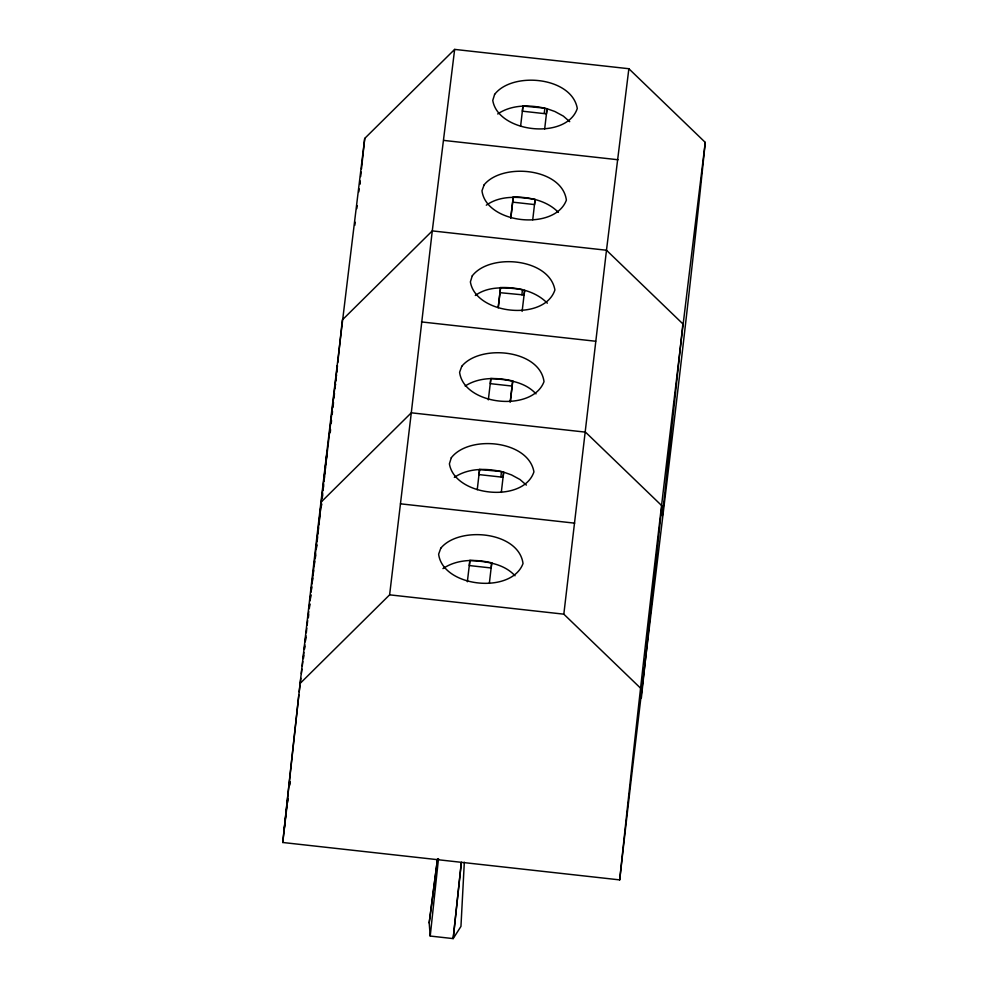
<?xml version="1.0" encoding="UTF-8"?>
<svg xmlns="http://www.w3.org/2000/svg" width="988" height="988" viewBox="0 0 988 988"><rect width="100%" height="100%" fill="white"/><g stroke="black" fill="none" stroke-linecap="round" stroke-linejoin="round"><path stroke-width="1.48" d="M464.323 862.252L460.951 926.423L453.171 938.6L430.225 936.056L429.187 922.903L437.425 859.276M282.741 842.492C307.7 607.534 336.056 372.945 364.733 138.406L454.653 49.4L628.862 68.728L705.259 142.395C680.213 388.617 647.226 633.925 619.698 879.888L282.741 842.492L287.002 806.01M283.964 831.525L298.833 694.885M287.483 802.355L287.903 798.514L287.36 803.009M289.521 785.435L289.929 781.594M303.452 658.502L303.785 655.464M304.428 649.388L304.86 646.362M305.835 637.248L305.243 641.792L305.872 635.716M306.329 632.691L306.811 628.146M308.355 617.735L308.676 614.697M309.33 608.62L309.812 604.063M310.294 599.506L310.788 594.949M311.109 591.911L311.763 585.835M312.084 582.809L327.028 452.294L323.953 481.144M315.271 558.381L315.666 555.207M316.246 549.266L316.728 544.709L316.172 549.254M317.123 541.473L317.617 536.904M317.938 533.853L318.593 527.753M318.926 524.702L321.372 501.818L411.292 412.811L432.275 230.896L454.653 49.4M322.162 497.853L322.656 493.296M322.977 490.258L323.619 484.182M322.273 497.866L322.594 494.827M323.088 490.27L323.57 485.713M324.064 481.156L324.546 476.599M324.867 473.561L325.521 467.497M325.842 464.459L337.328 365.832L336.735 371.908M330.239 432.658L330.572 429.619M331.215 423.543L331.536 420.505M332.19 414.429L332.511 411.391M333.005 406.834L333.487 402.289M333.969 397.732L334.463 393.175M335.438 384.06L334.944 388.617L335.5 383.974M336.414 374.946L335.759 381.022L336.476 374.823M333.055 406.858L333.376 403.808M334.03 397.707L334.364 394.657M336.809 371.772L337.451 365.671M337.785 362.621L342.342 319.902L432.275 230.896L606.484 250.236L682.881 323.891L662.355 515.946M360.163 181.125L359.768 184.336L360.064 181.298M360.657 176.543L361.139 171.974M361.472 168.911L364.733 138.406M515.02 575.782C503.571 563.321 485.787 561.419 469.893 560.431L469.337 565.556L491.184 567.976L491.728 562.851C475.586 559.06 457.16 559.01 442.945 568.606M500.916 476.685L501.472 471.56L479.588 469.473L479.044 474.598L503.114 477.266L503.658 472.141C487.455 468.114 468.658 467.657 454.332 477.389M430.225 936.056L438.499 858.609M536.002 393.866C524.554 381.405 506.77 379.503 490.863 378.515L490.32 383.653L512.167 386.073L512.71 380.948C497.026 377.317 479.131 376.984 465.15 386.012M498.224 307.811L500.57 287.557C517.23 287.076 535.274 290.892 547.327 303.18M510.882 217.385L513.241 197.02C529.284 196.933 546.809 200.465 558.381 212.371M544.277 113.274L544.833 108.149L522.948 106.062L522.405 111.187L546.475 113.855L547.019 108.729C530.815 104.716 512.019 104.246 497.693 113.978M461.285 862.672L453.171 938.6L461.421 862.24M522.121 311.393L524.64 290.225L524.097 295.363L521.899 294.77L522.442 289.645C506.745 287.397 488.961 285.544 475.314 295.474M486.306 205.195C500.533 195.056 518.824 196.661 535.088 199.44L534.545 204.578L512.698 202.145M619.698 879.888C645.584 633.753 675.224 388.037 705.259 142.395M641.373 697.861L661.898 505.807L585.501 432.139L411.292 412.811L389.618 594.838L299.697 683.844M628.862 68.728L606.484 250.236L563.827 614.166L640.224 687.833M299.191 691.847L299.907 685.783M300.278 682.745L300.821 678.2M301.352 673.643L301.896 669.098M302.266 666.06L302.797 661.503M303.168 658.477L303.884 652.413M304.242 649.375L304.786 644.818M307.132 625.108L307.676 620.55M308.046 617.525L308.762 611.449M309.121 608.423L309.664 603.866M310.022 600.828L310.751 594.764M311.109 591.738L311.652 587.181M312.01 584.143L312.739 578.079M313.097 575.041L313.641 570.496M314.184 565.939L314.727 561.394M315.086 558.356L315.629 553.811M354.828 225.289L355.198 222.251M356.816 208.604L357.174 205.566M358.805 191.919L359.163 188.881M289.558 785.188L289.929 782.125M498.236 307.219L500.57 287.557M477.241 489.715L479.588 469.473M520.602 126.303L522.948 106.062M488.331 399.856L490.863 378.515M467.349 581.759L469.893 560.431M510.71 218.348L513.241 197.02M510.166 402.277L512.71 380.948M510.351 401.313L512.167 386.073M489.369 583.216L491.728 562.851M532.73 219.805L535.088 199.44M501.311 492.382L503.658 472.141L511.5 474.907L519.984 479.513L526.357 485.083M544.672 128.983L547.019 108.729L554.848 111.496L563.345 116.102L569.718 121.672M429.187 922.903L437.561 858.794M500.027 292.683L521.899 294.77M443.81 140.42L618.031 159.747M421.431 321.915L595.641 341.243M400.461 503.818L574.67 523.158M389.618 594.838L563.827 614.166M321.52 503.929L321.186 506.968L321.619 503.942M494.63 94.379L492.765 100.393C498.001 132.898 566.729 140.358 577.288 108.458C571.817 76.829 512.488 71.161 494.63 94.379M472.252 275.874L470.387 281.889C475.611 314.406 544.351 321.853 554.91 289.953C549.439 258.325 490.11 252.656 472.252 275.874M451.281 457.79L449.404 463.804C454.641 496.309 523.368 503.769 533.928 471.869C528.457 440.228 469.139 434.572 451.281 457.79M484.157 184.793L481.983 190.758C486.133 223.868 554.861 231.204 566.383 200.119C562.123 167.948 502.423 162.378 484.157 184.793M461.779 366.289L459.605 372.254C463.755 405.364 532.47 412.712 544.005 381.627C539.744 349.456 480.045 343.873 461.779 366.289M440.796 548.204L438.635 554.169C442.772 587.28 511.5 594.615 523.023 563.531C518.762 531.359 459.062 525.777 440.796 548.204"/></g></svg>
